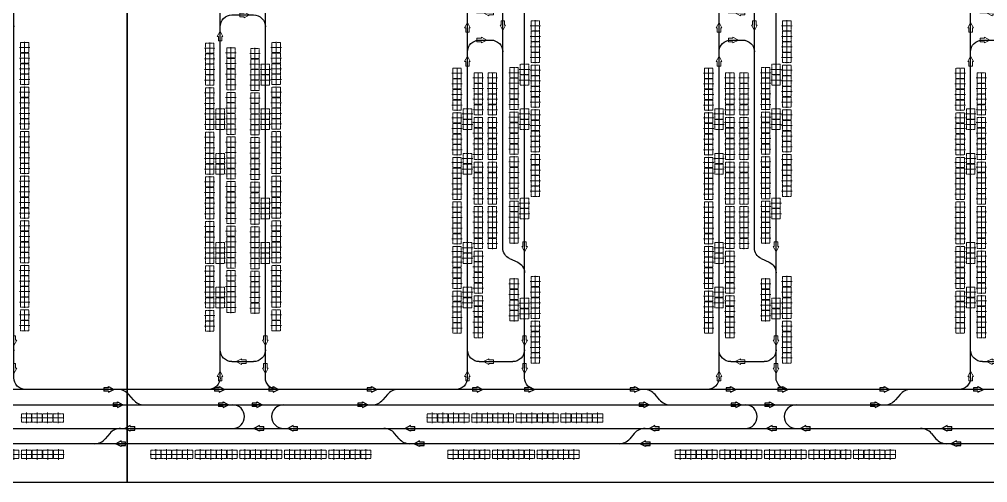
# Model space of a CAD drawing. Header units: millimetres. Extents: x -128 to 670218, y 27186 to 149492.
# Drawn here: x 56097 to 97177, y 27186 to 46829 of the extents above; entities that cross this region are included whole.
import ezdxf

# ---------------------------------------------------------------- set-up
doc = ezdxf.new("R2010")
doc.units = ezdxf.units.MM
doc.linetypes.add('AM_ISO08W050', pattern=[18, 12, -1.5, 3, -1.5])
doc.linetypes.add('XAT-M16_6F_EQ Layout_20211120$0$ACAD_ISO08W100', pattern=[36, 24, -3, 6, -3])
for name, color, linetype, lineweight in [('_CLINE', 4, 'XAT-M16_6F_EQ Layout_20211120$0$ACAD_ISO08W100', 9), ('DIRECT', 40, 'Continuous', 9), ('LINE_EQ', 4, 'AM_ISO08W050', 20), ('LINE_STB', 151, 'Continuous', 30)]:
    doc.layers.add(name, color=color, linetype=linetype, lineweight=lineweight)
doc.layers.add('Rail_H4822(Lower)', color=7, linetype='Continuous')

# ---------------------------------------------------------------- blocks, each defined once
blk = doc.blocks.new('*U3')
at = {"color": 0, "linetype": 'ByBlock'}
for p, q in [((-120, -230), (0, 0)), ((0, 0), (0, -420)), ((120, -230), (0, 0)), ((-75, -230), (-120, -230)), ((-75, -230), (-75, -420)), ((75, -230), (75, -420)), ((75, -230), (120, -230)), ((75, -420), (-75, -420))]:
    blk.add_line(p, q, dxfattribs=at)
blk = doc.blocks.new('A$C31676947')
at = {"layer": 'Rail_H4822(Lower)'}
for p, q in [((500, 47250), (500, 500)), ((2420, 47250), (2420, 500)), ((1000, 46570), (1920, 46570)), ((1000, 31870), (1920, 31870)), ((1000, 31220), (1920, 31220)), ((1000, 16520), (1920, 16520)), ((1000, 15870), (1920, 15870)), ((1000, 1180), (1920, 1180))]:
    blk.add_line(p, q, dxfattribs=at)
for centre, start, end in [((0, 47250), 0, 90), ((2920, 47250), 90, 180), ((1000, 46070), 90, 180), ((1920, 46070), 0, 90), ((1000, 32370), 180, 270), ((1920, 32370), 270, 0), ((1000, 30720), 90, 180), ((1920, 30720), 0, 90), ((0, 23700), 270, 0), ((2920, 23700), 180, 270), ((0, 21700), 0, 90), ((2920, 21700), 90, 180), ((1000, 17020), 180, 270), ((1920, 17020), 270, 0), ((1000, 15370), 90, 180), ((1920, 15370), 0, 90), ((1000, 1680), 180, 270), ((1920, 1680), 270, 0), ((0, 500), 270, 0), ((2920, 500), 180, 270)]:
    blk.add_arc(centre, 500, start, end, dxfattribs=at)
at = {"layer": 'DIRECT'}
for p, rotation in [((500, 46970), 180), ((1180, 46570), 89.99999999999999), ((500, 32550), 180), ((500, 23880), 180), ((500, 17200), 180), ((500, 1860), 180), ((1740, 1180), 270), ((500, 680), 180)]:
    blk.add_blockref('*U3', p, dxfattribs=dict(at, rotation=rotation))
for p in [(2420, 47070), (2420, 45890), (2420, 30540), (2420, 21520), (2420, 15190), (2420, 780)]:
    blk.add_blockref('*U3', p, dxfattribs=at)
at = {"layer": 'DIRECT', "lineweight": -2}
for p, rotation in [((1750, 31870), 270), ((1170, 31220), 89.99999999999999), ((1750, 16520), 270), ((1170, 15870), 89.99999999999999)]:
    blk.add_blockref('*U3', p, dxfattribs=dict(at, rotation=rotation))
blk = doc.blocks.new('A$Ca08771bd')
at = {"layer": 'Rail_H4822(Lower)'}
for p, q in [((500, 47250), (500, 500)), ((2920, 47250), (2920, 500)), ((1000, 46570), (2420, 46570)), ((2290, 42199), (2630, 42357)), ((2000, 41745), (2000, 6005)), ((1000, 32935), (1500, 32935)), ((1500, 31785), (1000, 31785)), ((2300, 27664), (2620, 27480)), ((2300, 17736), (2620, 17920)), ((1000, 13615), (1500, 13615)), ((1500, 12465), (1000, 12465)), ((2290, 5552), (2630, 5394)), ((1000, 1180), (2420, 1180))]:
    blk.add_line(p, q, dxfattribs=at)
for centre, radius, start, end in [((0, 47250), 500, 0, 90), ((3420, 47250), 500, 90, 180), ((1000, 46070), 500, 90, 180), ((2420, 46070), 500, 0, 90), ((2420, 42811), 500, 294.8882, 0), ((2500, 41745), 500, 114.8882, 180), ((1000, 33435), 500, 180, 270), ((1500, 33435), 500, 270, 0), ((1000, 31285), 500, 90, 180), ((1500, 31285), 500, 0, 90), ((2600, 28184), 600, 180, 240), ((2320, 26960), 600, 0, 60), ((0, 23700), 500, 270, 0), ((3420, 23700), 500, 180, 270), ((0, 21700), 500, 0, 90), ((3420, 21700), 500, 90, 180), ((2320, 18440), 600, 300, 0), ((2600, 17216), 600, 120, 180), ((1000, 14115), 500, 180, 270), ((1500, 14115), 500, 270, 0), ((1000, 11965), 500, 90, 180), ((1500, 11965), 500, 0, 90), ((2500, 6005), 500, 180, 245.1118), ((2420, 4940), 500, 0, 65.1118), ((1000, 1680), 500, 180, 270), ((2420, 1680), 500, 270, 0), ((0, 500), 500, 270, 0), ((3420, 500), 500, 180, 270)]:
    blk.add_arc(centre, radius, start, end, dxfattribs=at)
at = {"layer": 'DIRECT'}
for p, rotation in [((500, 46970), 180), ((1180, 46570), 90), ((500, 33615), 180), ((1320, 32935), 270), ((500, 32185), 180), ((1180, 31785), 90), ((500, 23880), 180), ((500, 14295), 180), ((1320, 13615), 270), ((500, 12865), 180), ((1180, 12465), 90), ((500, 1860), 180), ((2240, 1180), 270), ((500, 680), 180)]:
    blk.add_blockref('*U3', p, dxfattribs=dict(at, rotation=rotation))
for p in [(2920, 47070), (2920, 45890), (2920, 41911), (2000, 32535), (2000, 31105), (2920, 21520), (2000, 13215), (2000, 11785), (2920, 780)]:
    blk.add_blockref('*U3', p, dxfattribs=at)
at = {"layer": 'DIRECT', "lineweight": -2}
for p in [(2000, 27287), (2920, 26780), (2920, 17543), (2000, 17036), (2920, 4760)]:
    blk.add_blockref('*U3', p, dxfattribs=at)
blk = doc.blocks.new('*U231')
at = {"color": 0, "linetype": 'ByBlock'}
for p, q in [((-120, -230), (0, 0)), ((0, 0), (0, -420)), ((120, -230), (0, 0)), ((-75, -230), (-120, -230)), ((-75, -230), (-75, -420)), ((75, -230), (75, -420)), ((75, -230), (120, -230)), ((75, -420), (-75, -420))]:
    blk.add_line(p, q, dxfattribs=at)
blk = doc.blocks.new('*U232')
at = {"color": 0, "linetype": 'ByBlock'}
for p, q in [((-120, -230), (0, 0)), ((0, 0), (0, -420)), ((120, -230), (0, 0)), ((-75, -230), (-120, -230)), ((-75, -230), (-75, -420)), ((75, -230), (75, -420)), ((75, -230), (120, -230)), ((75, -420), (-75, -420))]:
    blk.add_line(p, q, dxfattribs=at)
blk = doc.blocks.new('*U233')
at = {"color": 0, "linetype": 'ByBlock'}
for p, q in [((-120, -230), (0, 0)), ((0, 0), (0, -420)), ((120, -230), (0, 0)), ((-75, -230), (-120, -230)), ((-75, -230), (-75, -420)), ((75, -230), (75, -420)), ((75, -230), (120, -230)), ((75, -420), (-75, -420))]:
    blk.add_line(p, q, dxfattribs=at)
blk = doc.blocks.new('*U200')
at = {"color": 0, "linetype": 'ByBlock'}
for p, q in [((-120, -230), (0, 0)), ((0, 0), (0, -420)), ((120, -230), (0, 0)), ((-75, -230), (-120, -230)), ((-75, -230), (-75, -420)), ((75, -230), (75, -420)), ((75, -230), (120, -230)), ((75, -420), (-75, -420))]:
    blk.add_line(p, q, dxfattribs=at)
blk = doc.blocks.new('*U201')
at = {"color": 0, "linetype": 'ByBlock'}
for p, q in [((-120, -230), (0, 0)), ((0, 0), (0, -420)), ((120, -230), (0, 0)), ((-75, -230), (-120, -230)), ((-75, -230), (-75, -420)), ((75, -230), (75, -420)), ((75, -230), (120, -230)), ((75, -420), (-75, -420))]:
    blk.add_line(p, q, dxfattribs=at)
blk = doc.blocks.new('*U202')
at = {"color": 0, "linetype": 'ByBlock'}
for p, q in [((-120, -230), (0, 0)), ((0, 0), (0, -420)), ((120, -230), (0, 0)), ((-75, -230), (-120, -230)), ((-75, -230), (-75, -420)), ((75, -230), (75, -420)), ((75, -230), (120, -230)), ((75, -420), (-75, -420))]:
    blk.add_line(p, q, dxfattribs=at)
blk = doc.blocks.new('*U203')
at = {"color": 0, "linetype": 'ByBlock'}
for p, q in [((-120, -230), (0, 0)), ((0, 0), (0, -420)), ((120, -230), (0, 0)), ((-75, -230), (-120, -230)), ((-75, -230), (-75, -420)), ((75, -230), (75, -420)), ((75, -230), (120, -230)), ((75, -420), (-75, -420))]:
    blk.add_line(p, q, dxfattribs=at)
blk = doc.blocks.new('*U204')
at = {"color": 0, "linetype": 'ByBlock'}
for p, q in [((-120, -230), (0, 0)), ((0, 0), (0, -420)), ((120, -230), (0, 0)), ((-75, -230), (-120, -230)), ((-75, -230), (-75, -420)), ((75, -230), (75, -420)), ((75, -230), (120, -230)), ((75, -420), (-75, -420))]:
    blk.add_line(p, q, dxfattribs=at)
blk = doc.blocks.new('*U215')
at = {"color": 0, "linetype": 'ByBlock'}
for p, q in [((-120, -230), (0, 0)), ((0, 0), (0, -420)), ((120, -230), (0, 0)), ((-75, -230), (-120, -230)), ((-75, -230), (-75, -420)), ((75, -230), (75, -420)), ((75, -230), (120, -230)), ((75, -420), (-75, -420))]:
    blk.add_line(p, q, dxfattribs=at)
blk = doc.blocks.new('*U166')
at = {"color": 0, "linetype": 'ByBlock'}
for p, q in [((-120, -230), (0, 0)), ((0, 0), (0, -420)), ((120, -230), (0, 0)), ((-75, -230), (-120, -230)), ((-75, -230), (-75, -420)), ((75, -230), (75, -420)), ((75, -230), (120, -230)), ((75, -420), (-75, -420))]:
    blk.add_line(p, q, dxfattribs=at)
blk = doc.blocks.new('*U167')
at = {"color": 0, "linetype": 'ByBlock'}
for p, q in [((-120, -230), (0, 0)), ((0, 0), (0, -420)), ((120, -230), (0, 0)), ((-75, -230), (-120, -230)), ((-75, -230), (-75, -420)), ((75, -230), (75, -420)), ((75, -230), (120, -230)), ((75, -420), (-75, -420))]:
    blk.add_line(p, q, dxfattribs=at)
blk = doc.blocks.new('*U168')
at = {"color": 0, "linetype": 'ByBlock'}
for p, q in [((-120, -230), (0, 0)), ((0, 0), (0, -420)), ((120, -230), (0, 0)), ((-75, -230), (-120, -230)), ((-75, -230), (-75, -420)), ((75, -230), (75, -420)), ((75, -230), (120, -230)), ((75, -420), (-75, -420))]:
    blk.add_line(p, q, dxfattribs=at)
blk = doc.blocks.new('*U169')
at = {"color": 0, "linetype": 'ByBlock'}
for p, q in [((-120, -230), (0, 0)), ((0, 0), (0, -420)), ((120, -230), (0, 0)), ((-75, -230), (-120, -230)), ((-75, -230), (-75, -420)), ((75, -230), (75, -420)), ((75, -230), (120, -230)), ((75, -420), (-75, -420))]:
    blk.add_line(p, q, dxfattribs=at)
blk = doc.blocks.new('*U170')
at = {"color": 0, "linetype": 'ByBlock'}
for p, q in [((-120, -230), (0, 0)), ((0, 0), (0, -420)), ((120, -230), (0, 0)), ((-75, -230), (-120, -230)), ((-75, -230), (-75, -420)), ((75, -230), (75, -420)), ((75, -230), (120, -230)), ((75, -420), (-75, -420))]:
    blk.add_line(p, q, dxfattribs=at)
blk = doc.blocks.new('*U171')
at = {"color": 0, "linetype": 'ByBlock'}
for p, q in [((-120, -230), (0, 0)), ((0, 0), (0, -420)), ((120, -230), (0, 0)), ((-75, -230), (-120, -230)), ((-75, -230), (-75, -420)), ((75, -230), (75, -420)), ((75, -230), (120, -230)), ((75, -420), (-75, -420))]:
    blk.add_line(p, q, dxfattribs=at)
blk = doc.blocks.new('*U92')
at = {"color": 0, "linetype": 'ByBlock'}
for p, q in [((-120, -230), (0, 0)), ((0, 0), (0, -420)), ((120, -230), (0, 0)), ((-75, -230), (-120, -230)), ((-75, -230), (-75, -420)), ((75, -230), (75, -420)), ((75, -230), (120, -230)), ((75, -420), (-75, -420))]:
    blk.add_line(p, q, dxfattribs=at)
blk = doc.blocks.new('*U93')
at = {"color": 0, "linetype": 'ByBlock'}
for p, q in [((-120, -230), (0, 0)), ((0, 0), (0, -420)), ((120, -230), (0, 0)), ((-75, -230), (-120, -230)), ((-75, -230), (-75, -420)), ((75, -230), (75, -420)), ((75, -230), (120, -230)), ((75, -420), (-75, -420))]:
    blk.add_line(p, q, dxfattribs=at)
blk = doc.blocks.new('*U94')
at = {"color": 0, "linetype": 'ByBlock'}
for p, q in [((-120, -230), (0, 0)), ((0, 0), (0, -420)), ((120, -230), (0, 0)), ((-75, -230), (-120, -230)), ((-75, -230), (-75, -420)), ((75, -230), (75, -420)), ((75, -230), (120, -230)), ((75, -420), (-75, -420))]:
    blk.add_line(p, q, dxfattribs=at)
blk = doc.blocks.new('*U95')
at = {"color": 0, "linetype": 'ByBlock'}
for p, q in [((-120, -230), (0, 0)), ((0, 0), (0, -420)), ((120, -230), (0, 0)), ((-75, -230), (-120, -230)), ((-75, -230), (-75, -420)), ((75, -230), (75, -420)), ((75, -230), (120, -230)), ((75, -420), (-75, -420))]:
    blk.add_line(p, q, dxfattribs=at)
blk = doc.blocks.new('*U96')
at = {"color": 0, "linetype": 'ByBlock'}
for p, q in [((-120, -230), (0, 0)), ((0, 0), (0, -420)), ((120, -230), (0, 0)), ((-75, -230), (-120, -230)), ((-75, -230), (-75, -420)), ((75, -230), (75, -420)), ((75, -230), (120, -230)), ((75, -420), (-75, -420))]:
    blk.add_line(p, q, dxfattribs=at)
blk = doc.blocks.new('*U63')
at = {"color": 0, "linetype": 'ByBlock'}
for p, q in [((-120, -230), (0, 0)), ((0, 0), (0, -420)), ((120, -230), (0, 0)), ((-75, -230), (-120, -230)), ((-75, -230), (-75, -420)), ((75, -230), (75, -420)), ((75, -230), (120, -230)), ((75, -420), (-75, -420))]:
    blk.add_line(p, q, dxfattribs=at)
blk = doc.blocks.new('*U64')
at = {"color": 0, "linetype": 'ByBlock'}
for p, q in [((-120, -230), (0, 0)), ((0, 0), (0, -420)), ((120, -230), (0, 0)), ((-75, -230), (-120, -230)), ((-75, -230), (-75, -420)), ((75, -230), (75, -420)), ((75, -230), (120, -230)), ((75, -420), (-75, -420))]:
    blk.add_line(p, q, dxfattribs=at)
blk = doc.blocks.new('*U65')
at = {"color": 0, "linetype": 'ByBlock'}
for p, q in [((-120, -230), (0, 0)), ((0, 0), (0, -420)), ((120, -230), (0, 0)), ((-75, -230), (-120, -230)), ((-75, -230), (-75, -420)), ((75, -230), (75, -420)), ((75, -230), (120, -230)), ((75, -420), (-75, -420))]:
    blk.add_line(p, q, dxfattribs=at)
blk = doc.blocks.new('*U66')
at = {"color": 0, "linetype": 'ByBlock'}
for p, q in [((-120, -230), (0, 0)), ((0, 0), (0, -420)), ((120, -230), (0, 0)), ((-75, -230), (-120, -230)), ((-75, -230), (-75, -420)), ((75, -230), (75, -420)), ((75, -230), (120, -230)), ((75, -420), (-75, -420))]:
    blk.add_line(p, q, dxfattribs=at)
blk = doc.blocks.new('*U67')
at = {"color": 0, "linetype": 'ByBlock'}
for p, q in [((-120, -230), (0, 0)), ((0, 0), (0, -420)), ((120, -230), (0, 0)), ((-75, -230), (-120, -230)), ((-75, -230), (-75, -420)), ((75, -230), (75, -420)), ((75, -230), (120, -230)), ((75, -420), (-75, -420))]:
    blk.add_line(p, q, dxfattribs=at)
blk = doc.blocks.new('*U68')
at = {"color": 0, "linetype": 'ByBlock'}
for p, q in [((-120, -230), (0, 0)), ((0, 0), (0, -420)), ((120, -230), (0, 0)), ((-75, -230), (-120, -230)), ((-75, -230), (-75, -420)), ((75, -230), (75, -420)), ((75, -230), (120, -230)), ((75, -420), (-75, -420))]:
    blk.add_line(p, q, dxfattribs=at)
blk = doc.blocks.new('*U69')
at = {"color": 0, "linetype": 'ByBlock'}
for p, q in [((-120, -230), (0, 0)), ((0, 0), (0, -420)), ((120, -230), (0, 0)), ((-75, -230), (-120, -230)), ((-75, -230), (-75, -420)), ((75, -230), (75, -420)), ((75, -230), (120, -230)), ((75, -420), (-75, -420))]:
    blk.add_line(p, q, dxfattribs=at)
blk = doc.blocks.new('*U70')
at = {"color": 0, "linetype": 'ByBlock'}
for p, q in [((-120, -230), (0, 0)), ((0, 0), (0, -420)), ((120, -230), (0, 0)), ((-75, -230), (-120, -230)), ((-75, -230), (-75, -420)), ((75, -230), (75, -420)), ((75, -230), (120, -230)), ((75, -420), (-75, -420))]:
    blk.add_line(p, q, dxfattribs=at)
blk = doc.blocks.new('*U71')
at = {"color": 0, "linetype": 'ByBlock'}
for p, q in [((-120, -230), (0, 0)), ((0, 0), (0, -420)), ((120, -230), (0, 0)), ((-75, -230), (-120, -230)), ((-75, -230), (-75, -420)), ((75, -230), (75, -420)), ((75, -230), (120, -230)), ((75, -420), (-75, -420))]:
    blk.add_line(p, q, dxfattribs=at)
blk = doc.blocks.new('*U72')
at = {"color": 0, "linetype": 'ByBlock'}
for p, q in [((-120, -230), (0, 0)), ((0, 0), (0, -420)), ((120, -230), (0, 0)), ((-75, -230), (-120, -230)), ((-75, -230), (-75, -420)), ((75, -230), (75, -420)), ((75, -230), (120, -230)), ((75, -420), (-75, -420))]:
    blk.add_line(p, q, dxfattribs=at)
blk = doc.blocks.new('*U73')
at = {"color": 0, "linetype": 'ByBlock'}
for p, q in [((-120, -230), (0, 0)), ((0, 0), (0, -420)), ((120, -230), (0, 0)), ((-75, -230), (-120, -230)), ((-75, -230), (-75, -420)), ((75, -230), (75, -420)), ((75, -230), (120, -230)), ((75, -420), (-75, -420))]:
    blk.add_line(p, q, dxfattribs=at)
blk = doc.blocks.new('XAT-M16_6F_EQ Layout_20211120$0$EG-12_FOUP_(01)-pv')
at = {"layer": '_CLINE'}
for p, q in [((0, 211), (0, -235)), ((-239, -12), (239, -12))]:
    blk.add_line(p, q, dxfattribs=at)
at = {"layer": 'LINE_EQ'}
blk.add_lwpolyline([(-215, 166), (-215, -190), (215, -190), (215, 166)], close=True, dxfattribs=at)
blk = doc.blocks.new('A$Cb83e1a90')
at = {"rotation": 89.99999999999999}
for p in [(-955, -909), (-955, -1359), (-955, -1809), (-955, -2259)]:
    blk.add_blockref('XAT-M16_6F_EQ Layout_20211120$0$EG-12_FOUP_(01)-pv', p, dxfattribs=at)
blk = doc.blocks.new('A$Ca79c4620')
at = {"rotation": 89.99999999999999}
for p in [(945, -882), (945, -1332), (945, -1782), (945, -2232)]:
    blk.add_blockref('XAT-M16_6F_EQ Layout_20211120$0$EG-12_FOUP_(01)-pv', p, dxfattribs=at)

msp = doc.modelspace()

# ---------------------------------------------------------------- linework, layer by layer
for points in [[(5682, 79986), (60668, 79986), (60668, 27186), (5682, 27186)], [(60668, 79986), (114163, 79986), (114163, 27186), (60668, 27186)]]:
    msp.add_lwpolyline(points, close=True)
at = {"layer": 'Rail_H4822(Lower)'}
for p, q in [((136528, 31136), (2038, 31136)), ((60934, 30698), (60742, 30925)), ((71711, 30925), (71519, 30698)), ((83258, 30698), (83066, 30925)), ((93461, 30925), (93269, 30698)), ((3218, 30486), (135861, 30486)), ((6469, 29486), (135861, 29486)), ((59934, 29275), (59742, 29048)), ((72211, 29048), (72019, 29275)), ((82188, 29275), (81996, 29048)), ((94793, 29275), (94984, 29048)), ((140228, 28836), (1038, 28836))]:
    msp.add_line(p, q, dxfattribs=at)
for centre, radius, start, end in [((60284, 30536), 600, 40.3016, 90), ((72168, 30536), 600, 90, 139.6984), ((82608, 30536), 600, 40.3016, 90), ((93918, 30536), 600, 90, 139.6984), ((61391, 31086), 600, 220.3016, 270), ((65151, 29986), 500, 270, 90), ((67301, 29986), 500, 90, 270), ((71061, 31086), 600, 270, 319.6984), ((83715, 31086), 600, 220.3016, 270), ((86901, 29986), 500, 270, 90), ((89051, 29986), 500, 90, 270), ((92811, 31086), 600, 270, 319.6984), ((60391, 28886), 600, 90, 139.6984), ((71561, 28886), 600, 40.3016, 90), ((82645, 28886), 600, 90, 139.6984), ((94335, 28886), 600, 40.3016, 90), ((59284, 29436), 600, 270, 319.6984), ((72668, 29436), 600, 220.3016, 270), ((81538, 29436), 600, 270, 319.6984), ((95442, 29436), 600, 220.3016, 270)]:
    msp.add_arc(centre, radius, start, end, dxfattribs=at)

# ---------------------------------------------------------------- block references
at = {"layer": 'LINE_EQ', "rotation": 89.99999999999999}
for p in [(66524, 44708), (77517, 44708), (88190, 44708), (66524, 44258), (77517, 44258), (88190, 44258), (64604, 42818), (66524, 42818), (75097, 42818), (77517, 42818), (85770, 42818), (88190, 42818), (96443, 42818), (64604, 42368), (66524, 42368), (75097, 42368), (77517, 42368), (85770, 42368), (88190, 42368), (96443, 42368), (64604, 40928), (75097, 40928), (85770, 40928), (96443, 40928), (64604, 40478), (75097, 40478), (85770, 40478), (96443, 40478), (66524, 39038), (77517, 39038), (88190, 39038), (66524, 38588), (77517, 38588), (88190, 38588), (64604, 37148), (66524, 37148), (75097, 37148), (85770, 37148), (96443, 37148), (64604, 36698), (66524, 36698), (75097, 36698), (85770, 36698), (96443, 36698), (64604, 35258), (75097, 35258), (85770, 35258), (96443, 35258), (64604, 34808), (75097, 34808), (77517, 34796), (85770, 34808), (88190, 34796), (96443, 34808), (77517, 34346), (88190, 34346)]:
    msp.add_blockref('XAT-M16_6F_EQ Layout_20211120$0$EG-12_FOUP_(01)-pv', p, dxfattribs=at)
at = {"layer": 'LINE_STB'}
for name, p in [('A$Cb83e1a90', (78929, 47468)), ('A$Cb83e1a90', (89602, 47468)), ('A$Cb83e1a90', (75609, 45451)), ('A$Ca79c4620', (76129, 45451)), ('A$Cb83e1a90', (78929, 45578)), ('A$Cb83e1a90', (86282, 45451)), ('A$Ca79c4620', (86802, 45451)), ('A$Cb83e1a90', (89602, 45578)), ('A$Cb83e1a90', (96955, 45451)), ('A$Cb83e1a90', (77109, 45253)), ('A$Cb83e1a90', (87782, 45253)), ('A$Cb83e1a90', (75609, 43561)), ('A$Ca79c4620', (76129, 43561)), ('A$Cb83e1a90', (78929, 43688)), ('A$Cb83e1a90', (86282, 43561)), ('A$Ca79c4620', (86802, 43561)), ('A$Cb83e1a90', (89602, 43688)), ('A$Cb83e1a90', (96955, 43561)), ('A$Cb83e1a90', (77109, 43363)), ('A$Cb83e1a90', (87782, 43363)), ('A$Cb83e1a90', (78929, 41798)), ('A$Cb83e1a90', (89602, 41798)), ('A$Cb83e1a90', (75609, 41671)), ('A$Cb83e1a90', (77109, 41473)), ('A$Ca79c4620', (76129, 41671)), ('A$Cb83e1a90', (86282, 41671)), ('A$Cb83e1a90', (87782, 41473)), ('A$Ca79c4620', (86802, 41671)), ('A$Cb83e1a90', (96955, 41671)), ('A$Cb83e1a90', (75609, 39781)), ('A$Ca79c4620', (76129, 39781)), ('A$Cb83e1a90', (86282, 39781)), ('A$Ca79c4620', (86802, 39781)), ('A$Cb83e1a90', (96955, 39781)), ('A$Cb83e1a90', (77109, 39583)), ('A$Cb83e1a90', (87782, 39583)), ('A$Cb83e1a90', (75609, 37891)), ('A$Cb83e1a90', (86282, 37891)), ('A$Cb83e1a90', (96955, 37891)), ('A$Ca79c4620', (76129, 36495)), ('A$Cb83e1a90', (78929, 36621)), ('A$Ca79c4620', (86802, 36495)), ('A$Cb83e1a90', (89602, 36621)), ('A$Cb83e1a90', (75609, 36001)), ('A$Cb83e1a90', (86282, 36001)), ('A$Cb83e1a90', (96955, 36001)), ('A$Cb83e1a90', (78929, 34731)), ('A$Cb83e1a90', (89602, 34731))]:
    msp.add_blockref(name, p, dxfattribs=at)
for p, rotation in [((56308, 45634), 89.99999999999999), ((64161, 45608), 89.99999999999999), ((65061, 45409), 89.99999999999999), ((66081, 45383), 89.99999999999999), ((66981, 45634), 89.99999999999999), ((56308, 45184), 89.99999999999999), ((64161, 45158), 89.99999999999999), ((65061, 44959), 89.99999999999999), ((66981, 45184), 89.99999999999999), ((56308, 44734), 89.99999999999999), ((64161, 44708), 89.99999999999999), ((66081, 44933), 89.99999999999999), ((66981, 44734), 89.99999999999999), ((56308, 44284), 89.99999999999999), ((64161, 44258), 89.99999999999999), ((65061, 44509), 89.99999999999999), ((66081, 44483), 89.99999999999999), ((66981, 44284), 89.99999999999999), ((75554, 44344), 89.99999999999999), ((86227, 44344), 89.99999999999999), ((96900, 44344), 89.99999999999999), ((56308, 43744), 89.99999999999999), ((64161, 43718), 89.99999999999999), ((65061, 44059), 89.99999999999999), ((66081, 44033), 89.99999999999999), ((66981, 43744), 89.99999999999999), ((75554, 43894), 89.99999999999999), ((86227, 43894), 89.99999999999999), ((96900, 43894), 89.99999999999999), ((65061, 43519), 89.99999999999999), ((66081, 43493), 89.99999999999999), ((75554, 43444), 89.99999999999999), ((86227, 43444), 89.99999999999999), ((96900, 43444), 89.99999999999999), ((56308, 43294), 89.99999999999999), ((64161, 43268), 89.99999999999999), ((65061, 43069), 89.99999999999999), ((66081, 43043), 89.99999999999999), ((66981, 43294), 89.99999999999999), ((75554, 42994), 89.99999999999999), ((86227, 42994), 89.99999999999999), ((96900, 42994), 89.99999999999999), ((56308, 42844), 89.99999999999999), ((64161, 42818), 89.99999999999999), ((65061, 42619), 89.99999999999999), ((66081, 42593), 89.99999999999999), ((66981, 42844), 89.99999999999999), ((56308, 42394), 89.99999999999999), ((64161, 42368), 89.99999999999999), ((65061, 42169), 89.99999999999999), ((66081, 42143), 89.99999999999999), ((66981, 42394), 89.99999999999999), ((75554, 42454), 89.99999999999999), ((86227, 42454), 89.99999999999999), ((96900, 42454), 89.99999999999999), ((56308, 41854), 89.99999999999999), ((64161, 41828), 89.99999999999999), ((66981, 41854), 89.99999999999999), ((75554, 42004), 89.99999999999999), ((86227, 42004), 89.99999999999999), ((96900, 42004), 89.99999999999999), ((56308, 41404), 89.99999999999999), ((64161, 41378), 89.99999999999999), ((65061, 41629), 89.99999999999999), ((66081, 41603), 89.99999999999999), ((66981, 41404), 89.99999999999999), ((75554, 41554), 89.99999999999999), ((86227, 41554), 89.99999999999999), ((96900, 41554), 89.99999999999999), ((56308, 40954), 89.99999999999999), ((64161, 40928), 89.99999999999999), ((65061, 41179), 89.99999999999999), ((66081, 41153), 89.99999999999999), ((66981, 40954), 89.99999999999999), ((75554, 41104), 89.99999999999999), ((86227, 41104), 89.99999999999999), ((96900, 41104), 89.99999999999999), ((56308, 40504), 89.99999999999999), ((64161, 40478), 89.99999999999999), ((65061, 40729), 89.99999999999999), ((66081, 40703), 89.99999999999999), ((66981, 40504), 89.99999999999999), ((75554, 40564), 89.99999999999999), ((86227, 40564), 89.99999999999999), ((96900, 40564), 89.99999999999999), ((65061, 40279), 89.99999999999999), ((66081, 40253), 89.99999999999999), ((75554, 40114), 89.99999999999999), ((86227, 40114), 89.99999999999999), ((96900, 40114), 89.99999999999999), ((56308, 39964), 89.99999999999999), ((64161, 39938), 89.99999999999999), ((65061, 39739), 89.99999999999999), ((66081, 39713), 89.99999999999999), ((66981, 39964), 89.99999999999999), ((75554, 39664), 89.99999999999999), ((86227, 39664), 89.99999999999999), ((96900, 39664), 89.99999999999999), ((56308, 39514), 89.99999999999999), ((64161, 39488), 89.99999999999999), ((65061, 39289), 89.99999999999999), ((66081, 39263), 89.99999999999999), ((66981, 39514), 89.99999999999999), ((75554, 39214), 89.99999999999999), ((86227, 39214), 89.99999999999999), ((96900, 39214), 89.99999999999999), ((56308, 39064), 89.99999999999999), ((64161, 39038), 89.99999999999999), ((65061, 38839), 89.99999999999999), ((66081, 38813), 89.99999999999999), ((66981, 39064), 89.99999999999999), ((56308, 38614), 89.99999999999999), ((64161, 38588), 89.99999999999999), ((65061, 38389), 89.99999999999999), ((66981, 38614), 89.99999999999999), ((75554, 38674), 89.99999999999999), ((86227, 38674), 89.99999999999999), ((96900, 38674), 89.99999999999999), ((56308, 38074), 89.99999999999999), ((64161, 38048), 89.99999999999999), ((66081, 38363), 89.99999999999999), ((66981, 38074), 89.99999999999999), ((75554, 38224), 89.99999999999999), ((86227, 38224), 89.99999999999999), ((96900, 38224), 89.99999999999999), ((56308, 37624), 89.99999999999999), ((64161, 37598), 89.99999999999999), ((65061, 37849), 89.99999999999999), ((66081, 37823), 89.99999999999999), ((66981, 37624), 89.99999999999999), ((75554, 37774), 89.99999999999999), ((86227, 37774), 89.99999999999999), ((96900, 37774), 89.99999999999999), ((56308, 37174), 89.99999999999999), ((64161, 37148), 89.99999999999999), ((65061, 37399), 89.99999999999999), ((66081, 37373), 89.99999999999999), ((66981, 37174), 89.99999999999999), ((75554, 37324), 89.99999999999999), ((86227, 37324), 89.99999999999999), ((96900, 37324), 89.99999999999999), ((65061, 36949), 89.99999999999999), ((66081, 36923), 89.99999999999999), ((75554, 36784), 89.99999999999999), ((86227, 36784), 89.99999999999999), ((96900, 36784), 89.99999999999999), ((56308, 36724), 89.99999999999999), ((64161, 36698), 89.99999999999999), ((65061, 36499), 89.99999999999999), ((66081, 36473), 89.99999999999999), ((66981, 36724), 89.99999999999999), ((75554, 36334), 89.99999999999999), ((86227, 36334), 89.99999999999999), ((96900, 36334), 89.99999999999999), ((56308, 36184), 89.99999999999999), ((64161, 36158), 89.99999999999999), ((65061, 35959), 89.99999999999999), ((66081, 35933), 89.99999999999999), ((66981, 36184), 89.99999999999999), ((56308, 35734), 89.99999999999999), ((64161, 35708), 89.99999999999999), ((65061, 35509), 89.99999999999999), ((66981, 35734), 89.99999999999999), ((75554, 35884), 89.99999999999999), ((86227, 35884), 89.99999999999999), ((96900, 35884), 89.99999999999999), ((56308, 35284), 89.99999999999999), ((64161, 35258), 89.99999999999999), ((66081, 35483), 89.99999999999999), ((66981, 35284), 89.99999999999999), ((75554, 35434), 89.99999999999999), ((86227, 35434), 89.99999999999999), ((96900, 35434), 89.99999999999999), ((56308, 34834), 89.99999999999999), ((64161, 34808), 89.99999999999999), ((65061, 35059), 89.99999999999999), ((66081, 35033), 89.99999999999999), ((66981, 34834), 89.99999999999999), ((75554, 34894), 89.99999999999999), ((86227, 34894), 89.99999999999999), ((96900, 34894), 89.99999999999999), ((56308, 34294), 89.99999999999999), ((65061, 34609), 89.99999999999999), ((66081, 34583), 89.99999999999999), ((66981, 34294), 89.99999999999999), ((75554, 34444), 89.99999999999999), ((86227, 34444), 89.99999999999999), ((96900, 34444), 89.99999999999999), ((64161, 34268), 89.99999999999999), ((75554, 33994), 89.99999999999999), ((86227, 33994), 89.99999999999999), ((96900, 33994), 89.99999999999999), ((56308, 33844), 89.99999999999999), ((64161, 33818), 89.99999999999999), ((66981, 33844), 89.99999999999999), ((75554, 33544), 89.99999999999999), ((86227, 33544), 89.99999999999999), ((96900, 33544), 89.99999999999999), ((56398, 29919), 180), ((56848, 29919), 180), ((57298, 29919), 180), ((57748, 29919), 180), ((73612, 29919), 180), ((74062, 29919), 180), ((74512, 29919), 180), ((74962, 29919), 180), ((75502, 29919), 180), ((75952, 29919), 180), ((76402, 29919), 180), ((76852, 29919), 180), ((77392, 29919), 180), ((77842, 29919), 180), ((78292, 29919), 180), ((78742, 29919), 180), ((79282, 29919), 180), ((79732, 29919), 180), ((80182, 29919), 180), ((80632, 29919), 180), ((55864, 28369), 180), ((56404, 28369), 180), ((56854, 28369), 180), ((57304, 28369), 180), ((57754, 28369), 180), ((61885, 28369), 180), ((62335, 28369), 180), ((62785, 28369), 180), ((63235, 28369), 180), ((63775, 28369), 180), ((64225, 28369), 180), ((64675, 28369), 180), ((65125, 28369), 180), ((65665, 28369), 180), ((66115, 28369), 180), ((66565, 28369), 180), ((67015, 28369), 180), ((67555, 28369), 180), ((68005, 28369), 180), ((68455, 28369), 180), ((68905, 28369), 180), ((69445, 28369), 180), ((69895, 28369), 180), ((70345, 28369), 180), ((70795, 28369), 180), ((74497, 28369), 180), ((74947, 28369), 180), ((75397, 28369), 180), ((75847, 28369), 180), ((76387, 28369), 180), ((76837, 28369), 180), ((77287, 28369), 180), ((77737, 28369), 180), ((78277, 28369), 180), ((78727, 28369), 180), ((79177, 28369), 180), ((79627, 28369), 180), ((84139, 28369), 180), ((84589, 28369), 180), ((85039, 28369), 180), ((85489, 28369), 180), ((86029, 28369), 180), ((86479, 28369), 180), ((86929, 28369), 180), ((87379, 28369), 180), ((87919, 28369), 180), ((88369, 28369), 180), ((88819, 28369), 180), ((89269, 28369), 180), ((89809, 28369), 180), ((90259, 28369), 180), ((90709, 28369), 180), ((91159, 28369), 180), ((91699, 28369), 180), ((92149, 28369), 180), ((92599, 28369), 180), ((93049, 28369), 180)]:
    msp.add_blockref('XAT-M16_6F_EQ Layout_20211120$0$EG-12_FOUP_(01)-pv', p, dxfattribs=dict(at, rotation=rotation))
at = {"layer": 'Rail_H4822(Lower)', "xscale": -1}
for name, p, rotation in [('A$C31676947', (53443, 78886), 180), ('A$C31676947', (64116, 78886), 180), ('A$Ca08771bd', (74609, 78886), 180), ('A$Ca08771bd', (85282, 78886), 180), ('A$Ca08771bd', (95955, 78886), 180), ('*U92', (60105, 31136), 270), ('*U170', (64798, 31136), 270), ('*U171', (67098, 31136), 270), ('*U96', (71268, 31136), 270), ('*U168', (75748, 31136), 270), ('*U169', (77948, 31136), 270), ('*U66', (82429, 31136), 270), ('*U166', (86498, 31136), 270), ('*U167', (88698, 31136), 270), ('*U70', (93018, 31136), 270), ('*U215', (96998, 31136), 270), ('*U93', (60491, 30486), 270), ('*U233', (64971, 30486), 270), ('*U232', (66401, 30486), 270), ('*U63', (70881, 30486), 270), ('*U67', (82815, 30486), 270), ('*U203', (86721, 30486), 270), ('*U202', (88151, 30486), 270), ('*U71', (92631, 30486), 270), ('*U95', (60571, 29486), 90), ('*U200', (66051, 29486), 90), ('*U231', (67481, 29486), 90), ('*U65', (72461, 29486), 90), ('*U69', (82825, 29486), 90), ('*U204', (87801, 29486), 90), ('*U201', (89231, 29486), 90), ('*U73', (95235, 29486), 90), ('*U94', (60184, 28836), 90), ('*U64', (72848, 28836), 90), ('*U68', (82438, 28836), 90), ('*U72', (95621, 28836), 90)]:
    msp.add_blockref(name, p, dxfattribs=dict(at, rotation=rotation))

doc.saveas('drawing.dxf')
